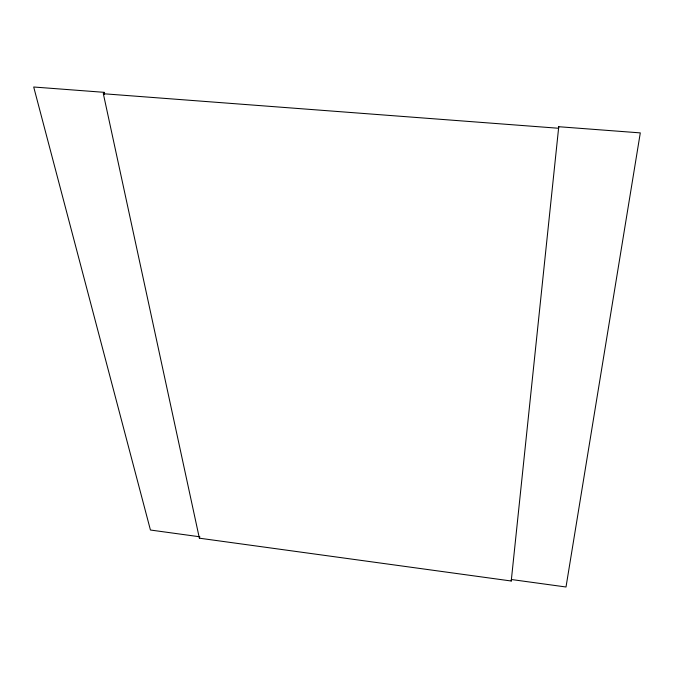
<?xml version="1.0" encoding="UTF-8"?>
<svg xmlns="http://www.w3.org/2000/svg" width="674" height="674" viewBox="0 0 674 674"><rect width="100%" height="100%" fill="white"/><g stroke="black" fill="none" stroke-linecap="round" stroke-linejoin="round"><path stroke-width="1.01" d="M511.237 581.005L558.746 126.72L640.3 132.888L566.008 586.995L511.414 579.514L511.237 581.005L199.378 538.189L103.333 93.728L104.141 92.33L33.7 87.005L150.437 530.025L198.813 536.656M558.746 126.72L558.561 128.262L103.333 93.728M199.378 538.189L199.841 536.799M104.141 92.33L104.588 94.394"/></g></svg>
